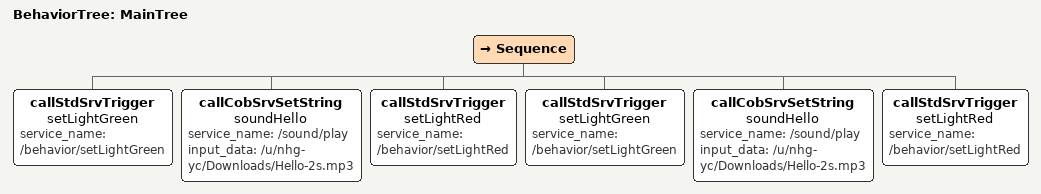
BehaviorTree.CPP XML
<root BTCPP_format="4">
    <BehaviorTree ID="MainTree">
        <Sequence>
            <callStdSrvTrigger name="setLightGreen" service_name="/behavior/setLightGreen"/>
            <callCobSrvSetString name="soundHello" service_name="/sound/play" input_data="/u/nhg-yc/Downloads/Hello-2s.mp3"/>
            <callStdSrvTrigger name="setLightRed" service_name="/behavior/setLightRed"/>
            <callStdSrvTrigger name="setLightGreen" service_name="/behavior/setLightGreen"/>
            <callCobSrvSetString name="soundHello" service_name="/sound/play" input_data="/u/nhg-yc/Downloads/Hello-2s.mp3"/>
            <callStdSrvTrigger name="setLightRed" service_name="/behavior/setLightRed"/>
        </Sequence>
    </BehaviorTree>
</root>
